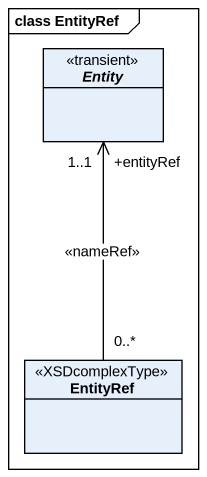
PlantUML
@startuml
mainframe class EntityRef
hide circle
hide empty members
interface "Entity" as Entity_ <<transient>>
class EntityRef <<XSDcomplexType>>
EntityRef "0..*" -up-> "+entityRef\n1..1" Entity_ : <<nameRef>>
@enduml
